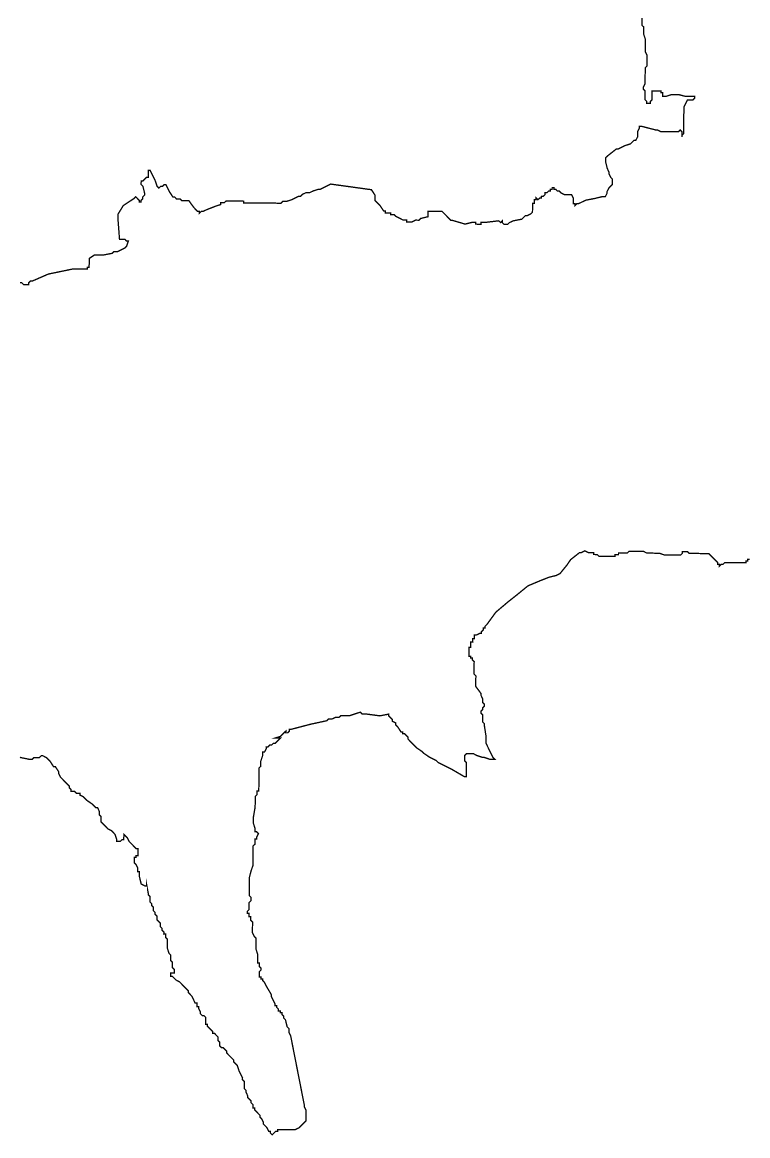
# Model space of a CAD drawing. Header units: metres. Extents: x 290190 to 339802, y 1811045 to 1991312.
# Drawn here: x 307278 to 308930, y 1943714 to 1946250 of the extents above; entities that cross this region are included whole.
import ezdxf

# ---------------------------------------------------------------- set-up
doc = ezdxf.new("R2010")
doc.units = ezdxf.units.M
doc.header["$MEASUREMENT"] = 0
doc.layers.add('HAZARDS LINE', color=1, linetype='Continuous')

msp = doc.modelspace()

# ---------------------------------------------------------------- linework, layer by layer
at = {"layer": 'HAZARDS LINE', "lineweight": 18}
for points in [[(308689.3, 1946259.3, 3.02, 3.02, 0), (308689.2, 1946251.2, 3.02, 3.02, 0), (308689.2, 1946243.1, 3.02, 3.02, 0), (308693.2, 1946239.1, 3.02, 3.02, 0), (308693.1, 1946231, 3.02, 3.02, 0), (308693.1, 1946227, 3.02, 3.02, 0), (308693, 1946222.9, 3.02, 3.02, 0), (308697, 1946210.8, 3.02, 3.02, 0), (308696.9, 1946202.7, 3.02, 3.02, 0), (308696.8, 1946190.6, 3.02, 3.02, 0), (308696.8, 1946182.6, 3.02, 3.02, 0), (308700.7, 1946174.5, 3.02, 3.02, 0), (308700.6, 1946158.3, 3.02, 3.02, 0), (308700.6, 1946150.3, 3.02, 3.02, 0), (308696.5, 1946146.3, 3.02, 3.02, 0), (308696.5, 1946142.2, 3.02, 3.02, 0), (308696.2, 1946109.9, 3.02, 3.02, 0), (308692.1, 1946101.9, 3.02, 3.02, 0), (308692.1, 1946097.9, 3.02, 3.02, 0), (308696.1, 1946093.8, 3.02, 3.02, 0), (308696.1, 1946089.8, 3.02, 3.02, 0), (308696, 1946085.7, 3.02, 3.02, 0), (308696, 1946081.7, 3.02, 3.02, 0), (308696, 1946077.7, 3.02, 3.02, 0), (308696, 1946073.6, 3.02, 3.02, 0), (308700, 1946069.6, 3.02, 3.02, 0), (308699.9, 1946065.6, 3.02, 3.02, 0), (308704, 1946065.5, 3.02, 3.02, 0), (308708, 1946065.5, 3.02, 3.02, 0), (308708, 1946069.5, 3.02, 3.02, 0), (308712.1, 1946073.5, 3.02, 3.02, 0), (308712.1, 1946077.6, 3.02, 3.02, 0), (308712.1, 1946081.6, 3.02, 3.02, 0), (308712.2, 1946085.6, 3.02, 3.02, 0), (308712.2, 1946089.7, 3.02, 3.02, 0), (308712.2, 1946093.7, 3.02, 3.02, 0), (308716.3, 1946093.7, 3.02, 3.02, 0), (308720.3, 1946093.6, 3.02, 3.02, 0), (308724.3, 1946093.6, 3.02, 3.02, 0), (308728.4, 1946093.6, 3.02, 3.02, 0), (308732.4, 1946093.5, 3.02, 3.02, 0), (308732.4, 1946089.5, 3.02, 3.02, 0), (308736.4, 1946089.5, 3.02, 3.02, 0), (308736.4, 1946085.4, 3.02, 3.02, 0), (308736.3, 1946081.4, 3.02, 3.02, 0), (308740.4, 1946081.4, 3.02, 3.02, 0), (308744.4, 1946081.3, 3.02, 3.02, 0), (308756.5, 1946085.3, 3.02, 3.02, 0), (308760.6, 1946085.3, 3.02, 3.02, 0), (308764.6, 1946085.2, 3.02, 3.02, 0), (308768.6, 1946085.2, 3.02, 3.02, 0), (308772.7, 1946085.2, 3.02, 3.02, 0), (308788.8, 1946081, 3.02, 3.02, 0), (308800.9, 1946080.9, 3.02, 3.02, 0), (308804.9, 1946080.9, 3.02, 3.02, 0), (308808.9, 1946080.9, 3.02, 3.02, 0), (308808.9, 1946076.8, 3.02, 3.02, 0), (308804.8, 1946072.8, 3.02, 3.02, 0), (308800.8, 1946072.9, 3.02, 3.02, 0), (308796.8, 1946072.9, 3.02, 3.02, 0), (308792.7, 1946072.9, 3.02, 3.02, 0), (308788.6, 1946064.9, 3.02, 3.02, 0), (308784.6, 1946056.8, 3.02, 3.02, 0), (308784.5, 1946052.8, 3.02, 3.02, 0), (308784.5, 1946048.8, 3.02, 3.02, 0), (308784.5, 1946044.7, 3.02, 3.02, 0), (308784.4, 1946040.7, 3.02, 3.02, 0), (308784.4, 1946036.7, 3.02, 3.02, 0), (308784.4, 1946032.6, 3.02, 3.02, 0), (308784.3, 1946028.6, 3.02, 3.02, 0), (308784.3, 1946024.6, 3.02, 3.02, 0), (308784.3, 1946020.5, 3.02, 3.02, 0), (308784.3, 1946016.5, 3.02, 3.02, 0), (308784.2, 1946012.5, 3.02, 3.02, 0), (308784.2, 1946008.4, 3.02, 3.02, 0), (308784.2, 1946004.4, 3.02, 3.02, 0), (308784.1, 1946000.4, 3.02, 3.02, 0), (308784.1, 1945996.3, 3.02, 3.02, 0), (308780, 1945992.3, 3.02, 3.02, 0), (308780, 1945988.3, 3.02, 3.02, 0), (308780, 1945992.3, 3.02, 3.02, 0), (308780.1, 1946000.4, 3.02, 3.02, 0), (308776.1, 1946004.5, 3.02, 3.02, 0), (308772, 1946000.5, 3.02, 3.02, 0), (308768, 1946000.5, 3.02, 3.02, 0), (308755.9, 1946000.6, 3.02, 3.02, 0), (308747.8, 1946000.6, 3.02, 3.02, 0), (308739.8, 1946000.7, 3.02, 3.02, 0), (308731.7, 1946000.8, 3.02, 3.02, 0), (308723.7, 1946004.9, 3.02, 3.02, 0), (308719.6, 1946004.9, 3.02, 3.02, 0), (308687.4, 1946013.2, 3.02, 3.02, 0), (308683.4, 1946013.2, 3.02, 3.02, 0), (308683.4, 1946009.2, 3.02, 3.02, 0), (308679.3, 1946001.2, 3.02, 3.02, 0), (308679.2, 1945993.1, 3.02, 3.02, 0), (308679.2, 1945989.1, 3.02, 3.02, 0), (308675.1, 1945981, 3.02, 3.02, 0), (308671.1, 1945981.1, 3.02, 3.02, 0), (308662.9, 1945973.1, 3.02, 3.02, 0), (308650.8, 1945969.1, 3.02, 3.02, 0), (308642.7, 1945965.1, 3.02, 3.02, 0), (308634.6, 1945961.2, 3.02, 3.02, 0), (308630.6, 1945961.2, 3.02, 3.02, 0), (308610.3, 1945945.2, 3.02, 3.02, 0), (308606.2, 1945941.2, 3.02, 3.02, 0), (308606.2, 1945937.2, 3.02, 3.02, 0), (308606.2, 1945933.1, 3.02, 3.02, 0), (308610.1, 1945917, 3.02, 3.02, 0), (308614, 1945908.9, 3.02, 3.02, 0), (308614, 1945904.8, 3.02, 3.02, 0), (308618, 1945896.8, 3.02, 3.02, 0), (308622, 1945892.7, 3.02, 3.02, 0), (308622, 1945888.7, 3.02, 3.02, 0), (308621.9, 1945884.6, 3.02, 3.02, 0), (308621.9, 1945880.6, 3.02, 3.02, 0), (308617.8, 1945876.6, 3.02, 3.02, 0), (308613.8, 1945872.6, 3.02, 3.02, 0), (308609.7, 1945864.5, 3.02, 3.02, 0), (308609.6, 1945860.5, 3.02, 3.02, 0), (308605.6, 1945852.5, 3.02, 3.02, 0), (308597.5, 1945852.5, 3.02, 3.02, 0), (308581.3, 1945848.6, 3.02, 3.02, 0), (308561.1, 1945844.7, 3.02, 3.02, 0), (308553, 1945840.8, 3.02, 3.02, 0), (308544.9, 1945836.8, 3.02, 3.02, 0), (308540.9, 1945836.8, 3.02, 3.02, 0), (308536.8, 1945832.8, 3.02, 3.02, 0), (308536.9, 1945836.9, 3.02, 3.02, 0), (308532.8, 1945836.9, 3.02, 3.02, 0), (308532.9, 1945840.9, 3.02, 3.02, 0), (308532.9, 1945845, 3.02, 3.02, 0), (308532.9, 1945849, 3.02, 3.02, 0), (308529, 1945857.1, 3.02, 3.02, 0), (308516.9, 1945857.2, 3.02, 3.02, 0), (308512.8, 1945857.2, 3.02, 3.02, 0), (308504.8, 1945861.3, 3.02, 3.02, 0), (308500.8, 1945865.4, 3.02, 3.02, 0), (308496.8, 1945865.4, 3.02, 3.02, 0), (308492.8, 1945869.5, 3.02, 3.02, 0), (308488.7, 1945869.5, 3.02, 3.02, 0), (308488.8, 1945873.5, 3.02, 3.02, 0), (308484.7, 1945873.6, 3.02, 3.02, 0), (308484.7, 1945869.5, 3.02, 3.02, 0), (308480.7, 1945869.6, 3.02, 3.02, 0), (308480.6, 1945865.5, 3.02, 3.02, 0), (308476.6, 1945865.5, 3.02, 3.02, 0), (308472.5, 1945861.5, 3.02, 3.02, 0), (308468.5, 1945861.6, 3.02, 3.02, 0), (308468.5, 1945857.5, 3.02, 3.02, 0), (308464.4, 1945853.5, 3.02, 3.02, 0), (308460.4, 1945853.6, 3.02, 3.02, 0), (308460.3, 1945849.5, 3.02, 3.02, 0), (308456.3, 1945849.6, 3.02, 3.02, 0), (308452.2, 1945845.6, 3.02, 3.02, 0), (308448.2, 1945849.6, 3.02, 3.02, 0), (308448.2, 1945845.6, 3.02, 3.02, 0), (308444.2, 1945845.6, 3.02, 3.02, 0), (308444.1, 1945837.6, 3.02, 3.02, 0), (308440.1, 1945837.6, 3.02, 3.02, 0), (308439.9, 1945817.4, 3.02, 3.02, 0), (308435.9, 1945813.4, 3.02, 3.02, 0), (308427.8, 1945809.4, 3.02, 3.02, 0), (308423.7, 1945809.5, 3.02, 3.02, 0), (308415.6, 1945801.5, 3.02, 3.02, 0), (308395.4, 1945797.6, 3.02, 3.02, 0), (308387.3, 1945793.6, 3.02, 3.02, 0), (308383.3, 1945789.6, 3.02, 3.02, 0), (308379.2, 1945789.6, 3.02, 3.02, 0), (308375.2, 1945789.7, 3.02, 3.02, 0), (308371.2, 1945793.7, 3.02, 3.02, 0), (308371.2, 1945797.8, 3.02, 3.02, 0), (308367.2, 1945793.8, 3.02, 3.02, 0), (308363.2, 1945797.8, 3.02, 3.02, 0), (308330.9, 1945794, 3.02, 3.02, 0), (308326.8, 1945794.1, 3.02, 3.02, 0), (308322.8, 1945794.1, 3.02, 3.02, 0), (308322.8, 1945790.1, 3.02, 3.02, 0), (308318.7, 1945790.1, 3.02, 3.02, 0), (308314.7, 1945790.1, 3.02, 3.02, 0), (308310.7, 1945790.2, 3.02, 3.02, 0), (308310.7, 1945794.2, 3.02, 3.02, 0), (308302.6, 1945794.3, 3.02, 3.02, 0), (308286.5, 1945790.3, 3.02, 3.02, 0), (308258.3, 1945798.6, 3.02, 3.02, 0), (308254.3, 1945798.7, 3.02, 3.02, 0), (308234.3, 1945819, 3.02, 3.02, 0), (308222.2, 1945819.1, 3.02, 3.02, 0), (308210.1, 1945819.2, 3.02, 3.02, 0), (308206, 1945819.2, 3.02, 3.02, 0), (308202, 1945819.2, 3.02, 3.02, 0), (308202, 1945815.2, 3.02, 3.02, 0), (308201.9, 1945807.1, 3.02, 3.02, 0), (308185.7, 1945803.2, 3.02, 3.02, 0), (308181.7, 1945799.2, 3.02, 3.02, 0), (308173.6, 1945799.3, 3.02, 3.02, 0), (308165.5, 1945795.3, 3.02, 3.02, 0), (308157.4, 1945795.3, 3.02, 3.02, 0), (308153.4, 1945795.4, 3.02, 3.02, 0), (308153.4, 1945799.4, 3.02, 3.02, 0), (308149.4, 1945799.4, 3.02, 3.02, 0), (308145.4, 1945799.5, 3.02, 3.02, 0), (308137.3, 1945803.6, 3.02, 3.02, 0), (308129.3, 1945807.7, 3.02, 3.02, 0), (308125.3, 1945811.7, 3.02, 3.02, 0), (308121.3, 1945811.8, 3.02, 3.02, 0), (308117.2, 1945811.8, 3.02, 3.02, 0), (308117.3, 1945815.8, 3.02, 3.02, 0), (308113.2, 1945815.9, 3.02, 3.02, 0), (308109.2, 1945815.9, 3.02, 3.02, 0), (308105.2, 1945815.9, 3.02, 3.02, 0), (308105.2, 1945819.9, 3.02, 3.02, 0), (308101.2, 1945820, 3.02, 3.02, 0), (308093.2, 1945832.1, 3.02, 3.02, 0), (308085.2, 1945840.3, 3.02, 3.02, 0), (308081.2, 1945844.3, 3.02, 3.02, 0), (308081.2, 1945848.4, 3.02, 3.02, 0), (308081.2, 1945852.4, 3.02, 3.02, 0), (308081.3, 1945856.4, 3.02, 3.02, 0), (308073.3, 1945868.6, 3.02, 3.02, 0), (307980.6, 1945881.4, 3.02, 3.02, 0), (307956.4, 1945869.5, 3.02, 3.02, 0), (307952.3, 1945869.5, 3.02, 3.02, 0), (307940.2, 1945865.6, 3.02, 3.02, 0), (307932.1, 1945861.6, 3.02, 3.02, 0), (307928.1, 1945861.6, 3.02, 3.02, 0), (307924, 1945861.7, 3.02, 3.02, 0), (307915.9, 1945857.7, 3.02, 3.02, 0), (307911.9, 1945853.7, 3.02, 3.02, 0), (307907.8, 1945853.7, 3.02, 3.02, 0), (307891.6, 1945845.8, 3.02, 3.02, 0), (307879.5, 1945841.8, 3.02, 3.02, 0), (307875.5, 1945841.8, 3.02, 3.02, 0), (307871.4, 1945841.9, 3.02, 3.02, 0), (307867.4, 1945837.9, 3.02, 3.02, 0), (307863.4, 1945837.9, 3.02, 3.02, 0), (307843.2, 1945838.1, 3.02, 3.02, 0), (307835.1, 1945838.1, 3.02, 3.02, 0), (307831.1, 1945838.2, 3.02, 3.02, 0), (307827.1, 1945838.2, 3.02, 3.02, 0), (307823, 1945838.2, 3.02, 3.02, 0), (307819, 1945838.2, 3.02, 3.02, 0), (307815, 1945838.3, 3.02, 3.02, 0), (307810.9, 1945838.3, 3.02, 3.02, 0), (307806.9, 1945838.3, 3.02, 3.02, 0), (307802.9, 1945838.4, 3.02, 3.02, 0), (307798.8, 1945838.4, 3.02, 3.02, 0), (307794.8, 1945838.4, 3.02, 3.02, 0), (307790.8, 1945838.5, 3.02, 3.02, 0), (307786.7, 1945838.5, 3.02, 3.02, 0), (307782.7, 1945838.5, 3.02, 3.02, 0), (307782.7, 1945842.5, 3.02, 3.02, 0), (307778.7, 1945842.6, 3.02, 3.02, 0), (307774.7, 1945842.6, 3.02, 3.02, 0), (307770.6, 1945842.6, 3.02, 3.02, 0), (307766.6, 1945842.7, 3.02, 3.02, 0), (307762.6, 1945842.7, 3.02, 3.02, 0), (307758.5, 1945842.7, 3.02, 3.02, 0), (307754.5, 1945842.8, 3.02, 3.02, 0), (307750.5, 1945842.8, 3.02, 3.02, 0), (307746.4, 1945842.8, 3.02, 3.02, 0), (307742.4, 1945842.9, 3.02, 3.02, 0), (307738.3, 1945838.9, 3.02, 3.02, 0), (307730.3, 1945838.9, 3.02, 3.02, 0), (307730.2, 1945834.9, 3.02, 3.02, 0), (307718.1, 1945830.9, 3.02, 3.02, 0), (307697.9, 1945823, 3.02, 3.02, 0), (307689.8, 1945819, 3.02, 3.02, 0), (307685.8, 1945819.1, 3.02, 3.02, 0), (307681.7, 1945815.1, 3.02, 3.02, 0), (307681.7, 1945819.1, 3.02, 3.02, 0), (307677.7, 1945819.1, 3.02, 3.02, 0), (307669.7, 1945827.3, 3.02, 3.02, 0), (307657.7, 1945843.5, 3.02, 3.02, 0), (307649.6, 1945843.6, 3.02, 3.02, 0), (307645.6, 1945843.6, 3.02, 3.02, 0), (307641.6, 1945843.6, 3.02, 3.02, 0), (307637.6, 1945847.7, 3.02, 3.02, 0), (307633.5, 1945847.7, 3.02, 3.02, 0), (307629.5, 1945847.7, 3.02, 3.02, 0), (307625.5, 1945851.8, 3.02, 3.02, 0), (307621.5, 1945851.8, 3.02, 3.02, 0), (307613.5, 1945864, 3.02, 3.02, 0), (307605.6, 1945880.2, 3.02, 3.02, 0), (307601.5, 1945880.2, 3.02, 3.02, 0), (307597.5, 1945876.2, 3.02, 3.02, 0), (307593.4, 1945876.2, 3.02, 3.02, 0), (307589.4, 1945872.2, 3.02, 3.02, 0), (307585.4, 1945876.3, 3.02, 3.02, 0), (307581.4, 1945888.4, 3.02, 3.02, 0), (307577.4, 1945896.5, 3.02, 3.02, 0), (307569.5, 1945912.7, 3.02, 3.02, 0), (307565.5, 1945912.8, 3.02, 3.02, 0), (307565.4, 1945904.7, 3.02, 3.02, 0), (307565.4, 1945900.7, 3.02, 3.02, 0), (307565.3, 1945896.6, 3.02, 3.02, 0), (307561.3, 1945896.7, 3.02, 3.02, 0), (307557.2, 1945892.7, 3.02, 3.02, 0), (307553.2, 1945888.7, 3.02, 3.02, 0), (307549.2, 1945888.7, 3.02, 3.02, 0), (307549.1, 1945884.7, 3.02, 3.02, 0), (307549.1, 1945880.6, 3.02, 3.02, 0), (307553.1, 1945876.6, 3.02, 3.02, 0), (307557, 1945860.4, 3.02, 3.02, 0), (307557, 1945856.4, 3.02, 3.02, 0), (307552.9, 1945852.4, 3.02, 3.02, 0), (307552.9, 1945848.3, 3.02, 3.02, 0), (307548.8, 1945844.3, 3.02, 3.02, 0), (307548.8, 1945840.3, 3.02, 3.02, 0), (307544.8, 1945840.3, 3.02, 3.02, 0), (307544.8, 1945844.3, 3.02, 3.02, 0), (307540.8, 1945848.4, 3.02, 3.02, 0), (307536.8, 1945852.5, 3.02, 3.02, 0), (307532.7, 1945848.5, 3.02, 3.02, 0), (307508.4, 1945832.5, 3.02, 3.02, 0), (307496.1, 1945812.4, 3.02, 3.02, 0), (307496.1, 1945808.4, 3.02, 3.02, 0), (307496.1, 1945804.4, 3.02, 3.02, 0), (307499.8, 1945755.9, 3.02, 3.02, 0), (307503.8, 1945755.9, 3.02, 3.02, 0), (307507.8, 1945755.9, 3.02, 3.02, 0), (307511.9, 1945755.9, 3.02, 3.02, 0), (307515.9, 1945751.8, 3.02, 3.02, 0), (307519.9, 1945751.8, 3.02, 3.02, 0), (307515.8, 1945739.7, 3.02, 3.02, 0), (307511.7, 1945735.7, 3.02, 3.02, 0), (307495.5, 1945727.7, 3.02, 3.02, 0), (307491.5, 1945727.8, 3.02, 3.02, 0), (307487.4, 1945727.8, 3.02, 3.02, 0), (307483.4, 1945723.8, 3.02, 3.02, 0), (307463.2, 1945719.9, 3.02, 3.02, 0), (307447.1, 1945720, 3.02, 3.02, 0), (307443, 1945720.1, 3.02, 3.02, 0), (307430.9, 1945712.1, 3.02, 3.02, 0), (307430.8, 1945708.1, 3.02, 3.02, 0), (307430.8, 1945704, 3.02, 3.02, 0), (307430.8, 1945700, 3.02, 3.02, 0), (307430.7, 1945696, 3.02, 3.02, 0), (307430.7, 1945691.9, 3.02, 3.02, 0), (307426.7, 1945692, 3.02, 3.02, 0), (307426.6, 1945687.9, 3.02, 3.02, 0), (307422.6, 1945688, 3.02, 3.02, 0), (307418.6, 1945688, 3.02, 3.02, 0), (307414.5, 1945688, 3.02, 3.02, 0), (307410.5, 1945688, 3.02, 3.02, 0), (307406.5, 1945688.1, 3.02, 3.02, 0), (307402.4, 1945688.1, 3.02, 3.02, 0), (307398.4, 1945688.1, 3.02, 3.02, 0), (307394.4, 1945688.2, 3.02, 3.02, 0), (307337.8, 1945676.5, 3.02, 3.02, 0), (307301.4, 1945660.6, 3.02, 3.02, 0), (307297.4, 1945660.7, 3.02, 3.02, 0), (307293.3, 1945656.7, 3.02, 3.02, 0), (307293.3, 1945652.6, 3.02, 3.02, 0), (307289.3, 1945652.7, 3.02, 3.02, 0), (307285.2, 1945652.7, 3.02, 3.02, 0), (307281.2, 1945652.7, 3.02, 3.02, 0), (307277.2, 1945656.8, 3.02, 3.02, 0), (307273.1, 1945656.8, 3.02, 3.02, 0)], [(307273.1, 1944575.8, 3.02, 3.02, 0), (307293.2, 1944571.6, 3.02, 3.02, 0), (307301.3, 1944571.5, 3.02, 3.02, 0), (307305.3, 1944575.5, 3.02, 3.02, 0), (307309.4, 1944575.5, 3.02, 3.02, 0), (307317.4, 1944575.4, 3.02, 3.02, 0), (307321.5, 1944579.4, 3.02, 3.02, 0), (307325.5, 1944579.4, 3.02, 3.02, 0), (307333.5, 1944575.3, 3.02, 3.02, 0), (307341.6, 1944567.2, 3.02, 3.02, 0), (307349.5, 1944555, 3.02, 3.02, 0), (307353.6, 1944555, 3.02, 3.02, 0), (307361.5, 1944542.8, 3.02, 3.02, 0), (307361.5, 1944538.8, 3.02, 3.02, 0), (307365.5, 1944530.7, 3.02, 3.02, 0), (307369.5, 1944526.6, 3.02, 3.02, 0), (307377.5, 1944518.5, 3.02, 3.02, 0), (307381.5, 1944514.4, 3.02, 3.02, 0), (307385.5, 1944510.4, 3.02, 3.02, 0), (307385.5, 1944506.3, 3.02, 3.02, 0), (307389.5, 1944502.3, 3.02, 3.02, 0), (307389.4, 1944498.2, 3.02, 3.02, 0), (307397.5, 1944498.2, 3.02, 3.02, 0), (307401.5, 1944494.1, 3.02, 3.02, 0), (307405.5, 1944494.1, 3.02, 3.02, 0), (307409.6, 1944494.1, 3.02, 3.02, 0), (307409.5, 1944490, 3.02, 3.02, 0), (307417.6, 1944485.9, 3.02, 3.02, 0), (307425.6, 1944477.8, 3.02, 3.02, 0), (307437.6, 1944469.6, 3.02, 3.02, 0), (307445.6, 1944461.5, 3.02, 3.02, 0), (307449.7, 1944461.5, 3.02, 3.02, 0), (307453.6, 1944453.4, 3.02, 3.02, 0), (307453.6, 1944449.4, 3.02, 3.02, 0), (307453.6, 1944445.3, 3.02, 3.02, 0), (307457.6, 1944441.3, 3.02, 3.02, 0), (307457.5, 1944437.2, 3.02, 3.02, 0), (307457.5, 1944433.2, 3.02, 3.02, 0), (307457.5, 1944429.2, 3.02, 3.02, 0), (307461.5, 1944425.1, 3.02, 3.02, 0), (307469.5, 1944417, 3.02, 3.02, 0), (307473.5, 1944412.9, 3.02, 3.02, 0), (307481.5, 1944408.8, 3.02, 3.02, 0), (307489.5, 1944400.7, 3.02, 3.02, 0), (307493.5, 1944388.5, 3.02, 3.02, 0), (307493.4, 1944384.5, 3.02, 3.02, 0), (307501.5, 1944384.5, 3.02, 3.02, 0), (307505.6, 1944388.5, 3.02, 3.02, 0), (307509.6, 1944388.4, 3.02, 3.02, 0), (307509.6, 1944392.5, 3.02, 3.02, 0), (307509.7, 1944396.5, 3.02, 3.02, 0), (307509.7, 1944400.5, 3.02, 3.02, 0), (307513.7, 1944396.5, 3.02, 3.02, 0), (307517.7, 1944392.4, 3.02, 3.02, 0), (307521.7, 1944384.3, 3.02, 3.02, 0), (307525.7, 1944380.2, 3.02, 3.02, 0), (307529.7, 1944376.2, 3.02, 3.02, 0), (307533.7, 1944372.1, 3.02, 3.02, 0), (307537.7, 1944368, 3.02, 3.02, 0), (307541.7, 1944368, 3.02, 3.02, 0), (307541.7, 1944364, 3.02, 3.02, 0), (307541.6, 1944359.9, 3.02, 3.02, 0), (307541.6, 1944355.9, 3.02, 3.02, 0), (307541.6, 1944351.9, 3.02, 3.02, 0), (307537.6, 1944351.9, 3.02, 3.02, 0), (307537.5, 1944347.9, 3.02, 3.02, 0), (307533.5, 1944347.9, 3.02, 3.02, 0), (307533.4, 1944335.8, 3.02, 3.02, 0), (307537.4, 1944331.7, 3.02, 3.02, 0), (307541.4, 1944323.6, 3.02, 3.02, 0), (307541.3, 1944319.6, 3.02, 3.02, 0), (307541.3, 1944315.6, 3.02, 3.02, 0), (307545.3, 1944315.5, 3.02, 3.02, 0), (307545.3, 1944311.5, 3.02, 3.02, 0), (307545.3, 1944303.4, 3.02, 3.02, 0), (307549.2, 1944287.3, 3.02, 3.02, 0), (307557.2, 1944283.2, 3.02, 3.02, 0), (307561.2, 1944283.2, 3.02, 3.02, 0), (307561.3, 1944287.2, 3.02, 3.02, 0), (307565.1, 1944267, 3.02, 3.02, 0), (307565.1, 1944263, 3.02, 3.02, 0), (307569.1, 1944258.9, 3.02, 3.02, 0), (307569.1, 1944254.9, 3.02, 3.02, 0), (307569.1, 1944250.8, 3.02, 3.02, 0), (307569, 1944246.8, 3.02, 3.02, 0), (307573, 1944242.7, 3.02, 3.02, 0), (307573, 1944238.7, 3.02, 3.02, 0), (307577, 1944234.6, 3.02, 3.02, 0), (307577, 1944230.6, 3.02, 3.02, 0), (307576.9, 1944226.6, 3.02, 3.02, 0), (307580.9, 1944222.5, 3.02, 3.02, 0), (307580.9, 1944218.5, 3.02, 3.02, 0), (307584.9, 1944214.4, 3.02, 3.02, 0), (307584.9, 1944206.3, 3.02, 3.02, 0), (307588.9, 1944202.3, 3.02, 3.02, 0), (307592.9, 1944198.2, 3.02, 3.02, 0), (307592.8, 1944190.1, 3.02, 3.02, 0), (307596.8, 1944186.1, 3.02, 3.02, 0), (307596.8, 1944182, 3.02, 3.02, 0), (307600.8, 1944178, 3.02, 3.02, 0), (307600.7, 1944173.9, 3.02, 3.02, 0), (307604.8, 1944173.9, 3.02, 3.02, 0), (307604.7, 1944169.9, 3.02, 3.02, 0), (307604.7, 1944165.9, 3.02, 3.02, 0), (307608.7, 1944161.8, 3.02, 3.02, 0), (307608.7, 1944153.7, 3.02, 3.02, 0), (307608.6, 1944149.7, 3.02, 3.02, 0), (307608.6, 1944145.7, 3.02, 3.02, 0), (307608.6, 1944141.6, 3.02, 3.02, 0), (307612.5, 1944129.5, 3.02, 3.02, 0), (307616.5, 1944125.4, 3.02, 3.02, 0), (307616.5, 1944121.4, 3.02, 3.02, 0), (307616.4, 1944117.4, 3.02, 3.02, 0), (307616.4, 1944113.3, 3.02, 3.02, 0), (307620.4, 1944109.3, 3.02, 3.02, 0), (307620.4, 1944105.2, 3.02, 3.02, 0), (307620.4, 1944101.2, 3.02, 3.02, 0), (307620.3, 1944097.2, 3.02, 3.02, 0), (307624.3, 1944093.1, 3.02, 3.02, 0), (307624.3, 1944089.1, 3.02, 3.02, 0), (307624.3, 1944085, 3.02, 3.02, 0), (307620.2, 1944085.1, 3.02, 3.02, 0), (307616.2, 1944085.1, 3.02, 3.02, 0), (307616.2, 1944081.1, 3.02, 3.02, 0), (307616.1, 1944077, 3.02, 3.02, 0), (307620.2, 1944077, 3.02, 3.02, 0), (307624.2, 1944072.9, 3.02, 3.02, 0), (307628.2, 1944068.9, 3.02, 3.02, 0), (307636.2, 1944064.8, 3.02, 3.02, 0), (307640.2, 1944060.7, 3.02, 3.02, 0), (307644.2, 1944056.6, 3.02, 3.02, 0), (307648.2, 1944052.6, 3.02, 3.02, 0), (307652.2, 1944048.5, 3.02, 3.02, 0), (307656.2, 1944044.4, 3.02, 3.02, 0), (307656.2, 1944040.4, 3.02, 3.02, 0), (307660.2, 1944036.4, 3.02, 3.02, 0), (307664.2, 1944032.3, 3.02, 3.02, 0), (307668.2, 1944024.2, 3.02, 3.02, 0), (307672.1, 1944016.1, 3.02, 3.02, 0), (307676.2, 1944016.1, 3.02, 3.02, 0), (307676.1, 1944012, 3.02, 3.02, 0), (307676.1, 1944008, 3.02, 3.02, 0), (307680.1, 1944008, 3.02, 3.02, 0), (307680.1, 1944003.9, 3.02, 3.02, 0), (307684.1, 1943995.8, 3.02, 3.02, 0), (307684.1, 1943991.8, 3.02, 3.02, 0), (307688.1, 1943987.7, 3.02, 3.02, 0), (307692.1, 1943987.7, 3.02, 3.02, 0), (307696.1, 1943983.6, 3.02, 3.02, 0), (307696.1, 1943979.6, 3.02, 3.02, 0), (307696, 1943975.6, 3.02, 3.02, 0), (307696, 1943971.5, 3.02, 3.02, 0), (307696, 1943967.5, 3.02, 3.02, 0), (307700, 1943967.5, 3.02, 3.02, 0), (307700, 1943963.4, 3.02, 3.02, 0), (307704, 1943959.4, 3.02, 3.02, 0), (307708, 1943955.3, 3.02, 3.02, 0), (307712, 1943951.3, 3.02, 3.02, 0), (307712, 1943947.2, 3.02, 3.02, 0), (307716, 1943947.2, 3.02, 3.02, 0), (307720, 1943943.1, 3.02, 3.02, 0), (307724, 1943939.1, 3.02, 3.02, 0), (307724, 1943935, 3.02, 3.02, 0), (307723.9, 1943931, 3.02, 3.02, 0), (307727.9, 1943926.9, 3.02, 3.02, 0), (307727.9, 1943922.9, 3.02, 3.02, 0), (307727.9, 1943918.9, 3.02, 3.02, 0), (307731.9, 1943914.8, 3.02, 3.02, 0), (307735.9, 1943914.8, 3.02, 3.02, 0), (307739.9, 1943910.7, 3.02, 3.02, 0), (307743.9, 1943906.6, 3.02, 3.02, 0), (307743.9, 1943902.6, 3.02, 3.02, 0), (307747.9, 1943898.5, 3.02, 3.02, 0), (307751.9, 1943894.5, 3.02, 3.02, 0), (307755.9, 1943890.4, 3.02, 3.02, 0), (307759.9, 1943886.3, 3.02, 3.02, 0), (307759.9, 1943882.3, 3.02, 3.02, 0), (307767.9, 1943874.2, 3.02, 3.02, 0), (307771.8, 1943862.1, 3.02, 3.02, 0), (307775.8, 1943854, 3.02, 3.02, 0), (307779.8, 1943845.9, 3.02, 3.02, 0), (307779.7, 1943841.8, 3.02, 3.02, 0), (307783.7, 1943837.8, 3.02, 3.02, 0), (307783.7, 1943833.7, 3.02, 3.02, 0), (307783.7, 1943829.7, 3.02, 3.02, 0), (307783.6, 1943825.7, 3.02, 3.02, 0), (307783.6, 1943821.6, 3.02, 3.02, 0), (307787.6, 1943817.6, 3.02, 3.02, 0), (307787.6, 1943813.5, 3.02, 3.02, 0), (307791.5, 1943805.4, 3.02, 3.02, 0), (307791.5, 1943801.4, 3.02, 3.02, 0), (307795.5, 1943797.3, 3.02, 3.02, 0), (307799.5, 1943793.3, 3.02, 3.02, 0), (307799.5, 1943789.2, 3.02, 3.02, 0), (307803.5, 1943785.2, 3.02, 3.02, 0), (307803.4, 1943777.1, 3.02, 3.02, 0), (307807.5, 1943777.1, 3.02, 3.02, 0), (307807.4, 1943773, 3.02, 3.02, 0), (307811.4, 1943769, 3.02, 3.02, 0), (307819.4, 1943760.9, 3.02, 3.02, 0), (307819.4, 1943756.8, 3.02, 3.02, 0), (307823.4, 1943752.8, 3.02, 3.02, 0), (307827.4, 1943744.7, 3.02, 3.02, 0), (307827.4, 1943740.6, 3.02, 3.02, 0), (307831.4, 1943736.6, 3.02, 3.02, 0), (307835.4, 1943732.5, 3.02, 3.02, 0), (307839.3, 1943724.4, 3.02, 3.02, 0), (307843.4, 1943724.4, 3.02, 3.02, 0), (307843.3, 1943720.3, 3.02, 3.02, 0), (307847.3, 1943716.3, 3.02, 3.02, 0), (307851.4, 1943720.3, 3.02, 3.02, 0), (307855.5, 1943724.3, 3.02, 3.02, 0), (307859.5, 1943724.2, 3.02, 3.02, 0), (307859.5, 1943728.3, 3.02, 3.02, 0), (307863.6, 1943728.3, 3.02, 3.02, 0), (307871.6, 1943728.2, 3.02, 3.02, 0), (307899.9, 1943728, 3.02, 3.02, 0), (307908, 1943731.9, 3.02, 3.02, 0), (307916.1, 1943740, 3.02, 3.02, 0), (307924.2, 1943748, 3.02, 3.02, 0), (307924.3, 1943756, 3.02, 3.02, 0), (307924.4, 1943772.2, 3.02, 3.02, 0), (307920.4, 1943780.3, 3.02, 3.02, 0), (307920.4, 1943784.3, 3.02, 3.02, 0), (307889.4, 1943941.8, 3.02, 3.02, 0), (307885.4, 1943949.9, 3.02, 3.02, 0), (307885.5, 1943958, 3.02, 3.02, 0), (307881.5, 1943962.1, 3.02, 3.02, 0), (307877.5, 1943978.2, 3.02, 3.02, 0), (307873.5, 1943982.3, 3.02, 3.02, 0), (307873.6, 1943986.3, 3.02, 3.02, 0), (307869.6, 1943990.4, 3.02, 3.02, 0), (307869.6, 1943994.4, 3.02, 3.02, 0), (307865.6, 1943994.5, 3.02, 3.02, 0), (307865.6, 1943998.5, 3.02, 3.02, 0), (307861.6, 1943998.5, 3.02, 3.02, 0), (307861.6, 1944002.6, 3.02, 3.02, 0), (307857.6, 1944006.6, 3.02, 3.02, 0), (307857.6, 1944010.7, 3.02, 3.02, 0), (307853.6, 1944010.7, 3.02, 3.02, 0), (307853.6, 1944014.7, 3.02, 3.02, 0), (307849.7, 1944022.8, 3.02, 3.02, 0), (307845.7, 1944030.9, 3.02, 3.02, 0), (307845.7, 1944035, 3.02, 3.02, 0), (307833.8, 1944055.2, 3.02, 3.02, 0), (307829.8, 1944063.3, 3.02, 3.02, 0), (307825.8, 1944067.4, 3.02, 3.02, 0), (307825.8, 1944071.4, 3.02, 3.02, 0), (307821.8, 1944071.4, 3.02, 3.02, 0), (307821.8, 1944075.5, 3.02, 3.02, 0), (307817.8, 1944075.5, 3.02, 3.02, 0), (307817.8, 1944079.5, 3.02, 3.02, 0), (307817.8, 1944083.6, 3.02, 3.02, 0), (307817.9, 1944087.6, 3.02, 3.02, 0), (307821.9, 1944091.6, 3.02, 3.02, 0), (307822, 1944095.6, 3.02, 3.02, 0), (307818, 1944099.7, 3.02, 3.02, 0), (307818, 1944103.7, 3.02, 3.02, 0), (307818, 1944107.8, 3.02, 3.02, 0), (307814, 1944107.8, 3.02, 3.02, 0), (307814, 1944111.8, 3.02, 3.02, 0), (307814.1, 1944115.9, 3.02, 3.02, 0), (307814.1, 1944119.9, 3.02, 3.02, 0), (307814.1, 1944123.9, 3.02, 3.02, 0), (307814.1, 1944128, 3.02, 3.02, 0), (307810.2, 1944140.1, 3.02, 3.02, 0), (307810.2, 1944144.1, 3.02, 3.02, 0), (307810.3, 1944152.2, 3.02, 3.02, 0), (307810.3, 1944156.2, 3.02, 3.02, 0), (307810.4, 1944160.3, 3.02, 3.02, 0), (307810.4, 1944164.3, 3.02, 3.02, 0), (307806.4, 1944168.4, 3.02, 3.02, 0), (307802.4, 1944176.5, 3.02, 3.02, 0), (307802.4, 1944180.5, 3.02, 3.02, 0), (307802.5, 1944184.5, 3.02, 3.02, 0), (307802.6, 1944196.6, 3.02, 3.02, 0), (307802.6, 1944200.7, 3.02, 3.02, 0), (307798.6, 1944204.7, 3.02, 3.02, 0), (307798.7, 1944212.8, 3.02, 3.02, 0), (307794.6, 1944212.8, 3.02, 3.02, 0), (307794.7, 1944216.9, 3.02, 3.02, 0), (307794.7, 1944220.9, 3.02, 3.02, 0), (307790.6, 1944220.9, 3.02, 3.02, 0), (307790.7, 1944225, 3.02, 3.02, 0), (307794.7, 1944229, 3.02, 3.02, 0), (307794.8, 1944237, 3.02, 3.02, 0), (307794.8, 1944241.1, 3.02, 3.02, 0), (307794.9, 1944245.1, 3.02, 3.02, 0), (307798.9, 1944249.1, 3.02, 3.02, 0), (307799, 1944253.1, 3.02, 3.02, 0), (307799, 1944257.2, 3.02, 3.02, 0), (307795, 1944261.2, 3.02, 3.02, 0), (307795, 1944265.3, 3.02, 3.02, 0), (307795, 1944269.3, 3.02, 3.02, 0), (307795.2, 1944285.4, 3.02, 3.02, 0), (307795.2, 1944289.5, 3.02, 3.02, 0), (307795.3, 1944301.6, 3.02, 3.02, 0), (307799.4, 1944317.7, 3.02, 3.02, 0), (307803.6, 1944329.7, 3.02, 3.02, 0), (307803.7, 1944341.8, 3.02, 3.02, 0), (307803.7, 1944345.9, 3.02, 3.02, 0), (307803.7, 1944349.9, 3.02, 3.02, 0), (307803.8, 1944353.9, 3.02, 3.02, 0), (307803.8, 1944358, 3.02, 3.02, 0), (307803.8, 1944362, 3.02, 3.02, 0), (307803.8, 1944366, 3.02, 3.02, 0), (307803.9, 1944370.1, 3.02, 3.02, 0), (307803.9, 1944374.1, 3.02, 3.02, 0), (307808, 1944378.1, 3.02, 3.02, 0), (307808, 1944382.1, 3.02, 3.02, 0), (307808, 1944386.2, 3.02, 3.02, 0), (307808.1, 1944390.2, 3.02, 3.02, 0), (307812.1, 1944390.2, 3.02, 3.02, 0), (307812.1, 1944394.2, 3.02, 3.02, 0), (307816.2, 1944402.2, 3.02, 3.02, 0), (307812.2, 1944406.3, 3.02, 3.02, 0), (307808.2, 1944406.3, 3.02, 3.02, 0), (307808.2, 1944410.4, 3.02, 3.02, 0), (307808.2, 1944414.4, 3.02, 3.02, 0), (307804.3, 1944426.5, 3.02, 3.02, 0), (307804.4, 1944438.6, 3.02, 3.02, 0), (307808.6, 1944462.8, 3.02, 3.02, 0), (307808.6, 1944466.8, 3.02, 3.02, 0), (307808.7, 1944470.9, 3.02, 3.02, 0), (307808.7, 1944474.9, 3.02, 3.02, 0), (307808.8, 1944483, 3.02, 3.02, 0), (307808.8, 1944487, 3.02, 3.02, 0), (307812.9, 1944491, 3.02, 3.02, 0), (307812.9, 1944495, 3.02, 3.02, 0), (307812.9, 1944499.1, 3.02, 3.02, 0), (307816.9, 1944499.1, 3.02, 3.02, 0), (307817, 1944511.2, 3.02, 3.02, 0), (307817.1, 1944523.3, 3.02, 3.02, 0), (307817.2, 1944535.4, 3.02, 3.02, 0), (307817.3, 1944547.5, 3.02, 3.02, 0), (307817.3, 1944551.5, 3.02, 3.02, 0), (307821.4, 1944555.5, 3.02, 3.02, 0), (307821.5, 1944563.6, 3.02, 3.02, 0), (307821.5, 1944567.6, 3.02, 3.02, 0), (307825.6, 1944579.7, 3.02, 3.02, 0), (307825.7, 1944583.7, 3.02, 3.02, 0), (307825.7, 1944587.7, 3.02, 3.02, 0), (307829.7, 1944587.7, 3.02, 3.02, 0), (307833.8, 1944595.7, 3.02, 3.02, 0), (307833.8, 1944599.8, 3.02, 3.02, 0), (307837.9, 1944599.7, 3.02, 3.02, 0), (307841.9, 1944603.7, 3.02, 3.02, 0), (307846, 1944603.7, 3.02, 3.02, 0), (307850, 1944607.7, 3.02, 3.02, 0), (307854.1, 1944607.7, 3.02, 3.02, 0), (307862.2, 1944615.7, 3.02, 3.02, 0), (307866.3, 1944619.7, 3.02, 3.02, 0), (307862.2, 1944619.7, 3.02, 3.02, 0), (307858.2, 1944619.8, 3.02, 3.02, 0), (307854.2, 1944619.8, 3.02, 3.02, 0), (307866.3, 1944623.7, 3.02, 3.02, 0), (307878.5, 1944635.7, 3.02, 3.02, 0), (307878.4, 1944631.7, 3.02, 3.02, 0), (307882.5, 1944631.7, 3.02, 3.02, 0), (307886.5, 1944635.7, 3.02, 3.02, 0), (307886.6, 1944639.7, 3.02, 3.02, 0), (307890.6, 1944639.7, 3.02, 3.02, 0), (307935.1, 1944651.4, 3.02, 3.02, 0), (307971.4, 1944659.2, 3.02, 3.02, 0), (307975.5, 1944663.2, 3.02, 3.02, 0), (307979.5, 1944663.2, 3.02, 3.02, 0), (307983.5, 1944663.2, 3.02, 3.02, 0), (307991.6, 1944667.1, 3.02, 3.02, 0), (307995.7, 1944667.1, 3.02, 3.02, 0), (307999.7, 1944667.1, 3.02, 3.02, 0), (308003.8, 1944671.1, 3.02, 3.02, 0), (308023.9, 1944670.9, 3.02, 3.02, 0), (308036.1, 1944674.9, 3.02, 3.02, 0), (308048.2, 1944678.8, 3.02, 3.02, 0), (308052.2, 1944674.8, 3.02, 3.02, 0), (308060.3, 1944674.7, 3.02, 3.02, 0), (308092.5, 1944670.4, 3.02, 3.02, 0), (308112.7, 1944674.3, 3.02, 3.02, 0), (308112.7, 1944670.3, 3.02, 3.02, 0), (308116.7, 1944666.2, 3.02, 3.02, 0), (308120.7, 1944662.1, 3.02, 3.02, 0), (308120.6, 1944658.1, 3.02, 3.02, 0), (308128.7, 1944654, 3.02, 3.02, 0), (308128.6, 1944650, 3.02, 3.02, 0), (308132.6, 1944645.9, 3.02, 3.02, 0), (308140.6, 1944633.8, 3.02, 3.02, 0), (308144.6, 1944633.7, 3.02, 3.02, 0), (308144.6, 1944629.7, 3.02, 3.02, 0), (308148.6, 1944629.7, 3.02, 3.02, 0), (308156.7, 1944621.5, 3.02, 3.02, 0), (308156.6, 1944617.5, 3.02, 3.02, 0), (308160.6, 1944613.4, 3.02, 3.02, 0), (308168.6, 1944605.3, 3.02, 3.02, 0), (308172.6, 1944601.2, 3.02, 3.02, 0), (308176.6, 1944597.2, 3.02, 3.02, 0), (308188.7, 1944589, 3.02, 3.02, 0), (308192.7, 1944585, 3.02, 3.02, 0), (308204.7, 1944576.8, 3.02, 3.02, 0), (308212.7, 1944572.7, 3.02, 3.02, 0), (308220.8, 1944568.6, 3.02, 3.02, 0), (308224.8, 1944564.5, 3.02, 3.02, 0), (308248.9, 1944552.3, 3.02, 3.02, 0), (308256.9, 1944548.2, 3.02, 3.02, 0), (308285, 1944531.8, 3.02, 3.02, 0), (308289.1, 1944531.8, 3.02, 3.02, 0), (308289.1, 1944535.8, 3.02, 3.02, 0), (308289.1, 1944539.9, 3.02, 3.02, 0), (308289.2, 1944543.9, 3.02, 3.02, 0), (308289.3, 1944560, 3.02, 3.02, 0), (308289.3, 1944564.1, 3.02, 3.02, 0), (308285.3, 1944568.1, 3.02, 3.02, 0), (308285.4, 1944576.2, 3.02, 3.02, 0), (308285.4, 1944580.2, 3.02, 3.02, 0), (308289.5, 1944584.2, 3.02, 3.02, 0), (308293.5, 1944584.2, 3.02, 3.02, 0), (308297.5, 1944584.2, 3.02, 3.02, 0), (308305.6, 1944584.1, 3.02, 3.02, 0), (308313.6, 1944580, 3.02, 3.02, 0), (308325.7, 1944575.9, 3.02, 3.02, 0), (308329.7, 1944575.9, 3.02, 3.02, 0), (308341.8, 1944571.7, 3.02, 3.02, 0), (308349.9, 1944571.7, 3.02, 3.02, 0), (308353.9, 1944571.6, 3.02, 3.02, 0), (308349.9, 1944575.7, 3.02, 3.02, 0), (308334, 1944608.1, 3.02, 3.02, 0), (308334.1, 1944616.2, 3.02, 3.02, 0), (308334.1, 1944624.2, 3.02, 3.02, 0), (308330.3, 1944648.5, 3.02, 3.02, 0), (308330.3, 1944652.5, 3.02, 3.02, 0), (308326.3, 1944656.6, 3.02, 3.02, 0), (308326.3, 1944660.6, 3.02, 3.02, 0), (308326.4, 1944664.6, 3.02, 3.02, 0), (308326.4, 1944672.7, 3.02, 3.02, 0), (308322.4, 1944676.8, 3.02, 3.02, 0), (308322.5, 1944680.8, 3.02, 3.02, 0), (308326.5, 1944684.8, 3.02, 3.02, 0), (308326.6, 1944688.8, 3.02, 3.02, 0), (308330.6, 1944692.8, 3.02, 3.02, 0), (308330.6, 1944696.9, 3.02, 3.02, 0), (308326.6, 1944700.9, 3.02, 3.02, 0), (308326.7, 1944705, 3.02, 3.02, 0), (308326.7, 1944709, 3.02, 3.02, 0), (308322.7, 1944717.1, 3.02, 3.02, 0), (308322.8, 1944721.1, 3.02, 3.02, 0), (308310.8, 1944737.3, 3.02, 3.02, 0), (308310.8, 1944741.4, 3.02, 3.02, 0), (308310.9, 1944753.5, 3.02, 3.02, 0), (308311, 1944761.5, 3.02, 3.02, 0), (308307, 1944765.6, 3.02, 3.02, 0), (308307, 1944769.6, 3.02, 3.02, 0), (308307, 1944773.7, 3.02, 3.02, 0), (308307.1, 1944777.7, 3.02, 3.02, 0), (308307.1, 1944781.7, 3.02, 3.02, 0), (308307.1, 1944789.8, 3.02, 3.02, 0), (308307.2, 1944793.8, 3.02, 3.02, 0), (308303.2, 1944797.9, 3.02, 3.02, 0), (308303.2, 1944801.9, 3.02, 3.02, 0), (308299.2, 1944802, 3.02, 3.02, 0), (308299.2, 1944806, 3.02, 3.02, 0), (308295.2, 1944806, 3.02, 3.02, 0), (308295.2, 1944810.1, 3.02, 3.02, 0), (308295.2, 1944814.1, 3.02, 3.02, 0), (308295.3, 1944818.1, 3.02, 3.02, 0), (308295.3, 1944822.2, 3.02, 3.02, 0), (308295.3, 1944826.2, 3.02, 3.02, 0), (308299.4, 1944826.2, 3.02, 3.02, 0), (308299.4, 1944830.2, 3.02, 3.02, 0), (308299.4, 1944834.2, 3.02, 3.02, 0), (308299.4, 1944838.3, 3.02, 3.02, 0), (308303.5, 1944838.2, 3.02, 3.02, 0), (308303.5, 1944842.3, 3.02, 3.02, 0), (308303.5, 1944846.3, 3.02, 3.02, 0), (308307.6, 1944846.3, 3.02, 3.02, 0), (308307.6, 1944850.3, 3.02, 3.02, 0), (308307.6, 1944854.4, 3.02, 3.02, 0), (308311.7, 1944854.3, 3.02, 3.02, 0), (308319.8, 1944858.3, 3.02, 3.02, 0), (308323.8, 1944858.3, 3.02, 3.02, 0), (308323.8, 1944862.3, 3.02, 3.02, 0), (308327.9, 1944866.3, 3.02, 3.02, 0), (308327.9, 1944870.3, 3.02, 3.02, 0), (308332, 1944870.3, 3.02, 3.02, 0), (308332, 1944874.3, 3.02, 3.02, 0), (308336, 1944878.3, 3.02, 3.02, 0), (308356.4, 1944906.4, 3.02, 3.02, 0), (308384.8, 1944930.4, 3.02, 3.02, 0), (308405.1, 1944946.4, 3.02, 3.02, 0), (308429.5, 1944966.4, 3.02, 3.02, 0), (308457.8, 1944978.3, 3.02, 3.02, 0), (308478, 1944986.2, 3.02, 3.02, 0), (308494.2, 1944990.1, 3.02, 3.02, 0), (308502.3, 1944994.1, 3.02, 3.02, 0), (308518.6, 1945014.1, 3.02, 3.02, 0), (308526.7, 1945026.1, 3.02, 3.02, 0), (308547, 1945042.1, 3.02, 3.02, 0), (308551, 1945042.1, 3.02, 3.02, 0), (308559.1, 1945046.1, 3.02, 3.02, 0), (308567.2, 1945042, 3.02, 3.02, 0), (308575.2, 1945041.9, 3.02, 3.02, 0), (308579.3, 1945041.9, 3.02, 3.02, 0), (308579.2, 1945037.9, 3.02, 3.02, 0), (308583.3, 1945037.8, 3.02, 3.02, 0), (308587.3, 1945037.8, 3.02, 3.02, 0), (308591.3, 1945033.7, 3.02, 3.02, 0), (308599.4, 1945033.7, 3.02, 3.02, 0), (308603.4, 1945033.6, 3.02, 3.02, 0), (308623.6, 1945033.5, 3.02, 3.02, 0), (308627.6, 1945033.5, 3.02, 3.02, 0), (308627.6, 1945037.5, 3.02, 3.02, 0), (308631.7, 1945037.5, 3.02, 3.02, 0), (308635.7, 1945037.4, 3.02, 3.02, 0), (308635.7, 1945041.5, 3.02, 3.02, 0), (308639.8, 1945041.4, 3.02, 3.02, 0), (308643.8, 1945041.4, 3.02, 3.02, 0), (308647.8, 1945041.4, 3.02, 3.02, 0), (308651.9, 1945041.3, 3.02, 3.02, 0), (308655.9, 1945041.3, 3.02, 3.02, 0), (308660, 1945045.3, 3.02, 3.02, 0), (308664, 1945045.3, 3.02, 3.02, 0), (308668, 1945045.3, 3.02, 3.02, 0), (308672.1, 1945045.2, 3.02, 3.02, 0), (308676.1, 1945045.2, 3.02, 3.02, 0), (308680.1, 1945045.2, 3.02, 3.02, 0), (308684.2, 1945045.1, 3.02, 3.02, 0), (308688.2, 1945045.1, 3.02, 3.02, 0), (308692.2, 1945045.1, 3.02, 3.02, 0), (308700.3, 1945041, 3.02, 3.02, 0), (308712.4, 1945040.9, 3.02, 3.02, 0), (308724.5, 1945040.8, 3.02, 3.02, 0), (308728.5, 1945040.8, 3.02, 3.02, 0), (308740.6, 1945036.6, 3.02, 3.02, 0), (308744.6, 1945036.6, 3.02, 3.02, 0), (308756.7, 1945036.5, 3.02, 3.02, 0), (308776.9, 1945036.4, 3.02, 3.02, 0), (308780.9, 1945040.4, 3.02, 3.02, 0), (308780.9, 1945044.4, 3.02, 3.02, 0), (308785, 1945044.4, 3.02, 3.02, 0), (308789, 1945044.3, 3.02, 3.02, 0), (308793, 1945044.3, 3.02, 3.02, 0), (308797, 1945040.2, 3.02, 3.02, 0), (308805.1, 1945040.2, 3.02, 3.02, 0), (308809.1, 1945040.2, 3.02, 3.02, 0), (308821.2, 1945040.1, 3.02, 3.02, 0), (308825.3, 1945040, 3.02, 3.02, 0), (308833.3, 1945040, 3.02, 3.02, 0), (308837.4, 1945039.9, 3.02, 3.02, 0), (308841.4, 1945039.9, 3.02, 3.02, 0), (308845.4, 1945035.8, 3.02, 3.02, 0), (308861.4, 1945019.6, 3.02, 3.02, 0), (308861.4, 1945015.6, 3.02, 3.02, 0), (308865.4, 1945015.5, 3.02, 3.02, 0), (308865.4, 1945011.5, 3.02, 3.02, 0), (308869.5, 1945015.5, 3.02, 3.02, 0), (308873.5, 1945015.5, 3.02, 3.02, 0), (308877.6, 1945019.5, 3.02, 3.02, 0), (308909.8, 1945019.2, 3.02, 3.02, 0), (308913.8, 1945019.2, 3.02, 3.02, 0), (308917.9, 1945019.2, 3.02, 3.02, 0), (308921.9, 1945019.1, 3.02, 3.02, 0), (308925.9, 1945019.1, 3.02, 3.02, 0), (308926, 1945023.1, 3.02, 3.02, 0), (308930, 1945023.1, 3.02, 3.02, 0), (308930, 1945027.1, 3.02, 3.02, 0), (308934.1, 1945027.1, 3.02, 3.02, 0)]]:
    msp.add_lwpolyline(points, format="xyseb", dxfattribs=at)

doc.saveas('drawing.dxf')
